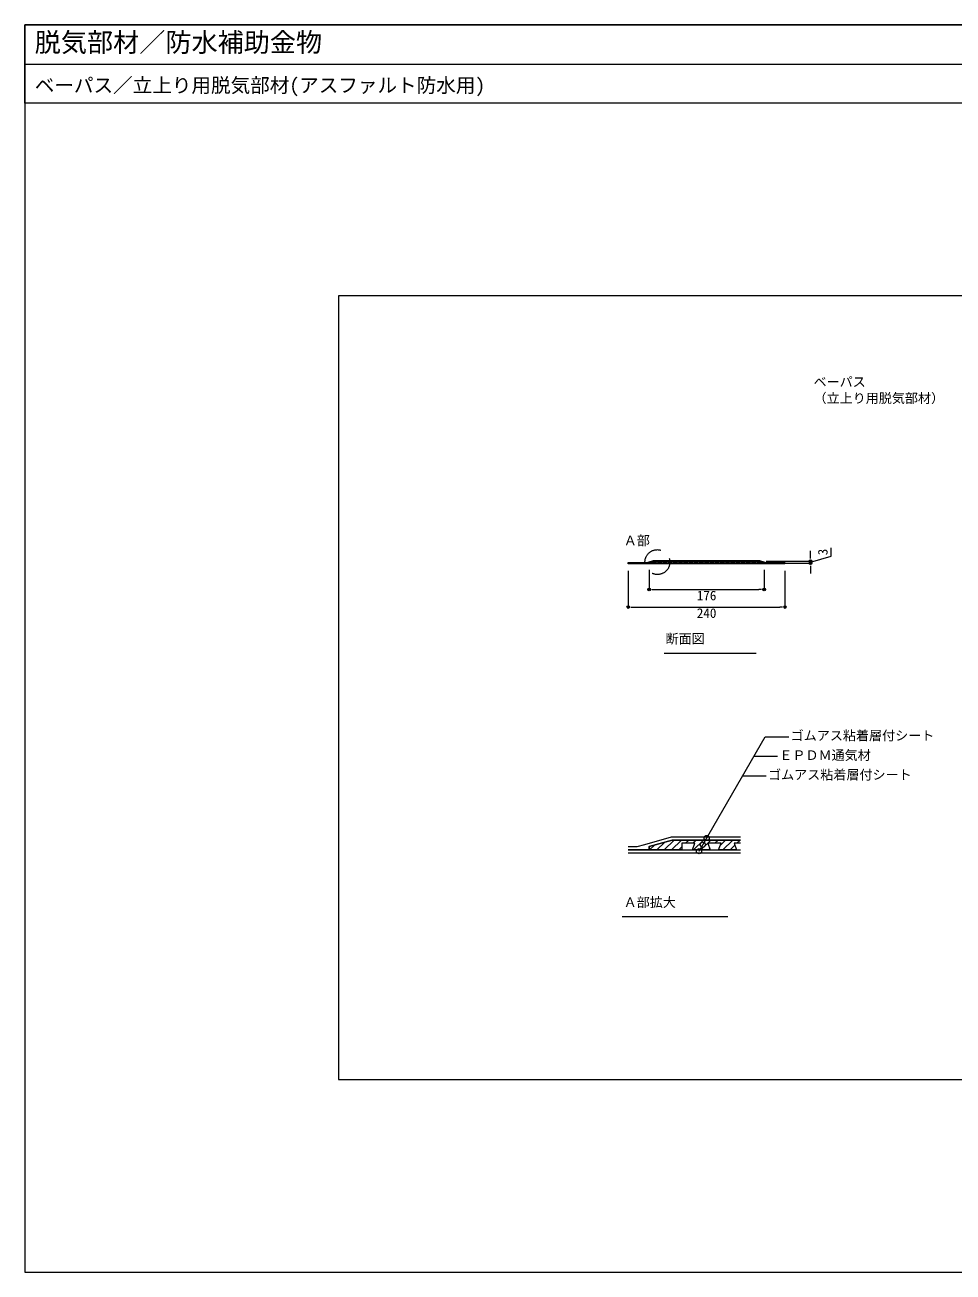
# Model space of a CAD drawing. Units: millimetres, scale not verified. Extents: x -1380 to 1380, y -955 to 955.
# Drawn here: x -1380 to 41, y -955 to 955 of the extents above; entities that cross this region are included whole.
import ezdxf
from ezdxf.enums import TextEntityAlignment as Align

# ---------------------------------------------------------------- set-up
doc = ezdxf.new("R2010")
doc.units = ezdxf.units.MM
doc.header["$LTSCALE"] = 3
doc.linetypes.add('USER1', pattern=[19.05, 12.7, -6.35])
for name, color, linetype, lineweight in [('0-0_0', 7, 'Continuous', 9), ('0-2_MOJI', 7, 'Continuous', 18), ('0-3_sunpo', 7, 'Continuous', 18), ('0-4_WAKU', 7, 'Continuous', 18), ('0-5_BOUSUI', 1, 'Continuous', 18), ('0-6_HATCH', 9, 'Continuous', 18), ('0-7_BUHIN', 7, 'Continuous', 9)]:
    doc.layers.add(name, color=color, linetype=linetype, lineweight=lineweight)
doc.styles.add('ＭＳ ゴシック', font='')
doc.styles.get('ＭＳ ゴシック').set_extended_font_data('MS Gothic')

# ---------------------------------------------------------------- blocks, each defined once
blk = doc.blocks.new('_DOT')
at = {"layer": '0-0_0'}
for p, q in [((-0.5, 0), (-1, 0)), ((0.25, 0), (-0.25, 0))]:
    blk.add_line(p, q, dxfattribs=at)
blk.add_circle((0, 0), 0.25, dxfattribs=at)

msp = doc.modelspace()

# ---------------------------------------------------------------- linework, layer by layer
at = {"layer": '0-0_0', "lineweight": 18}
msp.add_line((-1379.998, 895.045), (1380.002, 895.045), dxfattribs=at)
msp.add_lwpolyline([(-899.998, -659.955), (900.002, -659.955), (900.002, 540.045), (-899.998, 540.045)], close=True, dxfattribs=at)
at = {"layer": '0-2_MOJI'}
for p, q in [((-401.205, -6.881), (-260.027, -6.881)), ((-263.74, -165.008), (-227.697, -165.008)), ((-281.061, -195.008), (-245.017, -195.008)), ((-465.328, -410.556), (-303.486, -410.556))]:
    msp.add_line(p, q, dxfattribs=at)
msp.add_lwpolyline([(-347.719, -310.463), (-246.42, -135.008), (-210.376, -135.008)], dxfattribs=at)
at = {"layer": '0-2_MOJI', "linetype": 'USER1'}
msp.add_circle((-411.473, 132.361), 19.067, dxfattribs=at)
at = {"layer": '0-2_MOJI'}
for centre in [(-335.978, -290.127), (-342.01, -300.576), (-347.719, -310.463)]:
    msp.add_circle(centre, 4, dxfattribs=at)
at = {"layer": '0-3_sunpo'}
for p, q in [((-176.986, 141.677), (-176.986, 149.677)), ((-456.06, 119.177), (-456.06, 63.512)), ((-424.06, 120.677), (-424.06, 90.424)), ((-248.06, 120.677), (-248.06, 90.424)), ((-244.92, 133.677), (-176.986, 133.677)), ((-238.06, 130.677), (-176.986, 130.677)), ((-216.06, 119.177), (-216.06, 63.512)), ((-176.986, 133.677), (-176.986, 130.677)), ((-176.986, 133.677), (-176.986, 130.677)), ((-176.986, 122.677), (-176.986, 114.677)), ((-416.06, 90.424), (-256.06, 90.424)), ((-448.06, 63.512), (-224.06, 63.512))]:
    msp.add_line(p, q, dxfattribs=at)
msp.add_lwpolyline([(-176.986, 132.177), (-145.486, 141.627), (-145.486, 153.982)], dxfattribs=at)
at = {"layer": '0-4_WAKU'}
for points in [[(1380.002, 835.045), (-1379.998, 835.045), (-1379.998, 955.045), (1380.002, 955.045)], [(-1379.998, -954.955), (1380.002, -954.955), (1380.002, 955.045), (-1379.998, 955.045)]]:
    msp.add_lwpolyline(points, close=True, dxfattribs=at)
at = {"layer": '0-5_BOUSUI'}
msp.add_line((-284.06, -313.267), (-456.06, -313.267), dxfattribs=at)
for points in [[(-216.06, 131.677), (-216.06, 130.677), (-248.06, 130.677), (-248.06, 131.677), (-255.06, 133.677), (-417.06, 133.677), (-424.06, 131.677), (-424.06, 130.677), (-456.06, 130.677), (-456.06, 131.677), (-427.7, 131.677), (-425.423, 132.328), (-417.2, 134.677), (-254.92, 134.677), (-246.697, 132.328), (-244.42, 131.677)], [(-216.06, 129.677), (-456.06, 129.677), (-456.06, 130.677), (-216.06, 130.677)]]:
    msp.add_lwpolyline(points, close=True, dxfattribs=at)
for points in [[(-456.06, -303.267), (-442.26, -303.267), (-430.873, -300.013), (-389.76, -288.267), (-284.06, -288.267)], [(-284.06, -293.267), (-389.06, -293.267), (-424.06, -303.267), (-424.06, -308.267), (-456.06, -308.267), (-284.06, -308.267)]]:
    msp.add_lwpolyline(points, dxfattribs=at)
at = {"layer": '0-6_HATCH'}
for p, q in [((-423.805, 130.677), (-422.304, 132.179)), ((-421.56, 130.677), (-419.161, 133.077)), ((-419.315, 130.677), (-416.315, 133.677)), ((-417.07, 130.677), (-414.07, 133.677)), ((-414.825, 130.677), (-414.06, 131.442)), ((-412.825, 132.677), (-411.825, 133.677)), ((-410.58, 132.677), (-409.58, 133.677)), ((-410.335, 130.677), (-407.335, 133.677)), ((-408.09, 130.677), (-405.09, 133.677)), ((-405.845, 130.677), (-405.469, 131.053)), ((-403.845, 132.677), (-402.845, 133.677)), ((-402.323, 131.953), (-400.6, 133.677)), ((-401.355, 130.677), (-398.355, 133.677)), ((-399.11, 130.677), (-397.806, 131.98)), ((-397.11, 132.677), (-396.11, 133.677)), ((-394.865, 132.677), (-393.865, 133.677)), ((-394.62, 130.677), (-391.62, 133.677)), ((-392.375, 130.677), (-389.375, 133.677)), ((-390.129, 130.677), (-389.545, 131.261)), ((-388.129, 132.677), (-387.129, 133.677)), ((-386.161, 132.401), (-384.884, 133.677)), ((-385.639, 130.677), (-382.639, 133.677)), ((-383.394, 130.677), (-381.882, 132.189)), ((-381.394, 132.677), (-380.394, 133.677)), ((-379.149, 132.677), (-378.149, 133.677)), ((-378.722, 130.859), (-375.904, 133.677)), ((-376.659, 130.677), (-373.659, 133.677)), ((-374.414, 130.677), (-373.621, 131.47)), ((-372.414, 132.677), (-371.414, 133.677)), ((-370.169, 132.677), (-369.169, 133.677)), ((-369.924, 130.677), (-366.924, 133.677)), ((-367.679, 130.677), (-365.958, 132.397)), ((-365.679, 132.677), (-364.679, 133.677)), ((-365.434, 130.677), (-365.359, 130.751)), ((-363.434, 132.677), (-362.434, 133.677)), ((-362.559, 131.307), (-360.189, 133.677)), ((-360.944, 130.677), (-357.944, 133.677)), ((-358.699, 130.677), (-357.697, 131.679)), ((-356.699, 132.677), (-355.699, 133.677)), ((-354.454, 132.677), (-353.454, 133.677)), ((-354.208, 130.677), (-351.208, 133.677)), ((-351.963, 130.677), (-350.034, 132.606)), ((-349.963, 132.677), (-348.963, 133.677)), ((-349.718, 130.677), (-349.435, 130.96)), ((-347.718, 132.677), (-346.718, 133.677)), ((-346.396, 131.754), (-344.473, 133.677)), ((-345.228, 130.677), (-342.228, 133.677)), ((-342.983, 130.677), (-341.773, 131.887)), ((-340.983, 132.677), (-339.983, 133.677)), ((-338.738, 132.677), (-337.738, 133.677)), ((-338.493, 130.677), (-335.493, 133.677)), ((-336.248, 130.677), (-333.248, 133.677)), ((-334.003, 130.677), (-333.511, 131.169)), ((-332.003, 132.677), (-331.003, 133.677)), ((-330.233, 132.202), (-328.758, 133.677)), ((-329.513, 130.677), (-326.513, 133.677)), ((-327.268, 130.677), (-325.849, 132.096)), ((-325.268, 132.677), (-324.268, 133.677)), ((-323.023, 132.677), (-322.023, 133.677)), ((-322.778, 130.677), (-319.778, 133.677)), ((-320.533, 130.677), (-317.533, 133.677)), ((-318.287, 130.677), (-317.587, 131.377)), ((-316.287, 132.677), (-315.287, 133.677)), ((-314.07, 132.649), (-313.042, 133.677)), ((-313.797, 130.677), (-310.797, 133.677)), ((-311.552, 130.677), (-309.925, 132.305)), ((-309.552, 132.677), (-308.552, 133.677)), ((-307.307, 132.677), (-306.307, 133.677)), ((-306.631, 131.108), (-304.062, 133.677)), ((-304.817, 130.677), (-301.817, 133.677)), ((-302.572, 130.677), (-301.663, 131.586)), ((-300.572, 132.677), (-299.572, 133.677)), ((-298.327, 132.677), (-297.327, 133.677)), ((-298.082, 130.677), (-295.082, 133.677)), ((-295.837, 130.677), (-294, 132.513)), ((-293.837, 132.677), (-292.837, 133.677)), ((-293.592, 130.677), (-293.401, 130.867)), ((-291.592, 132.677), (-290.592, 133.677)), ((-290.468, 131.555), (-288.347, 133.677)), ((-289.102, 130.677), (-286.102, 133.677)), ((-286.857, 130.677), (-285.739, 131.794)), ((-284.857, 132.677), (-283.857, 133.677)), ((-282.611, 132.677), (-281.611, 133.677)), ((-282.366, 130.677), (-279.366, 133.677)), ((-280.121, 130.677), (-277.121, 133.677)), ((-277.876, 130.677), (-277.477, 131.076)), ((-275.876, 132.677), (-274.876, 133.677)), ((-274.305, 132.003), (-272.631, 133.677)), ((-273.386, 130.677), (-270.386, 133.677)), ((-271.141, 130.677), (-269.815, 132.003)), ((-269.141, 132.677), (-268.141, 133.677)), ((-266.896, 132.677), (-265.896, 133.677)), ((-266.651, 130.677), (-263.651, 133.677)), ((-264.406, 130.677), (-261.406, 133.677)), ((-262.161, 130.677), (-261.553, 131.284)), ((-260.161, 132.677), (-259.161, 133.677)), ((-258.06, 132.533), (-256.916, 133.677)), ((-257.671, 130.677), (-254.757, 133.59)), ((-255.426, 130.677), (-253.011, 133.091)), ((-253.181, 130.677), (-251.265, 132.592)), ((-250.936, 130.677), (-249.519, 132.094)), ((-248.69, 130.677), (-248.06, 131.307)), ((-423.304, -308.267), (-416.002, -300.964)), ((-412.079, -308.267), (-400.286, -296.474)), ((-400.854, -308.267), (-385.854, -293.267)), ((-389.628, -308.267), (-374.628, -293.267)), ((-378.403, -308.267), (-374.06, -303.924)), ((-368.403, -298.267), (-363.403, -293.267)), ((-357.178, -298.267), (-352.178, -293.267)), ((-355.952, -308.267), (-340.952, -293.267)), ((-344.727, -308.267), (-329.727, -293.267)), ((-323.502, -298.267), (-318.502, -293.267)), ((-315.081, -301.071), (-307.276, -293.267)), ((-311.051, -308.267), (-296.051, -293.267)), ((-299.826, -308.267), (-292.93, -301.371)), ((-289.826, -298.267), (-284.826, -293.267)), ((-333.502, -308.267), (-331.243, -306.007))]:
    msp.add_line(p, q, dxfattribs=at)
at = {"layer": '0-7_BUHIN'}
for points in [[(-410.788, 130.677), (-410.06, 132.677), (-414.06, 132.677), (-414.06, 130.677), (-424.06, 130.677), (-424.06, 131.677), (-417.06, 133.677), (-255.06, 133.677), (-248.06, 131.677), (-248.06, 130.677), (-258.06, 130.677), (-258.06, 132.677), (-262.06, 132.677), (-261.332, 130.677), (-266.788, 130.677), (-266.06, 132.677), (-270.06, 132.677), (-269.332, 130.677), (-274.788, 130.677), (-274.06, 132.677), (-278.06, 132.677), (-277.332, 130.677), (-282.788, 130.677), (-282.06, 132.677), (-286.06, 132.677), (-285.332, 130.677), (-290.788, 130.677), (-290.06, 132.677), (-294.06, 132.677), (-293.332, 130.677), (-298.788, 130.677), (-298.06, 132.677), (-302.06, 132.677), (-301.332, 130.677), (-306.788, 130.677), (-306.06, 132.677), (-310.06, 132.677), (-309.332, 130.677), (-314.788, 130.677), (-314.06, 132.677)], [(-330.06, 132.677), (-334.06, 132.677), (-333.332, 130.677), (-338.788, 130.677), (-338.06, 132.677), (-342.06, 132.677), (-341.332, 130.677), (-346.788, 130.677), (-346.06, 132.677), (-350.06, 132.677), (-349.332, 130.677), (-354.788, 130.677), (-354.06, 132.677), (-358.06, 132.677), (-357.332, 130.677), (-362.788, 130.677), (-362.06, 132.677), (-366.06, 132.677), (-365.332, 130.677), (-370.788, 130.677), (-370.06, 132.677), (-374.06, 132.677), (-373.332, 130.677), (-378.788, 130.677), (-378.06, 132.677), (-382.06, 132.677), (-381.332, 130.677), (-386.788, 130.677), (-386.06, 132.677), (-390.06, 132.677), (-389.332, 130.677), (-394.788, 130.677), (-394.06, 132.677), (-398.06, 132.677), (-397.332, 130.677), (-402.788, 130.677), (-402.06, 132.677), (-406.06, 132.677), (-405.332, 130.677), (-410.788, 130.677)], [(-314.06, 132.677), (-318.06, 132.677), (-317.332, 130.677), (-322.788, 130.677), (-322.06, 132.677), (-326.06, 132.677), (-325.332, 130.677), (-330.788, 130.677), (-330.06, 132.677)], [(-284.06, -298.267), (-294.06, -298.267), (-290.42, -308.267), (-317.7, -308.267), (-314.06, -298.267), (-334.06, -298.267), (-330.42, -308.267), (-357.7, -308.267), (-354.06, -298.267), (-374.06, -298.267), (-374.06, -308.267), (-424.06, -308.267), (-424.06, -303.267), (-389.06, -293.267), (-284.06, -293.267)]]:
    msp.add_lwpolyline(points, dxfattribs=at)

# ---------------------------------------------------------------- block references
at = {"layer": '0-3_sunpo', "xscale": 8, "yscale": 8}
for p, rotation in [((-176.986, 133.677), 270), ((-176.986, 130.677), 90), ((-424.06, 90.424), 180), ((-456.06, 63.512), 180)]:
    msp.add_blockref('_DOT', p, dxfattribs=dict(at, rotation=rotation))
for p in [(-248.06, 90.424), (-216.06, 63.512)]:
    msp.add_blockref('_DOT', p, dxfattribs=at)

# ---------------------------------------------------------------- texts
at = {"layer": '0-2_MOJI', "style": 'ＭＳ ゴシック'}
for s, p in [('ベーパス', (-172.361, 396.74)), ('（立上り用脱気部材）', (-172.361, 371.74)), ('Ａ部', (-462.954, 153.82)), ('断面図', (-399.015, 3.319)), ('ゴムアス粘着層付シート', (-207.376, -145.008)), ('ＥＰＤＭ通気材', (-224.697, -175.008)), ('ゴムアス粘着層付シート', (-242.017, -205.008)), ('Ａ部拡大', (-463.137, -400.357))]:
    msp.add_text(s, height=14.66, dxfattribs=at).set_placement(p, align=Align.BOTTOM_LEFT)
at = {"layer": '0-3_sunpo', "style": 'ＭＳ ゴシック'}
msp.add_text('3', height=14.66, rotation=90, dxfattribs=at).set_placement((-146.486, 142.804), align=Align.BOTTOM_LEFT)
for s, p in [('176', (-351.06, 69.424)), ('240', (-351.06, 42.512))]:
    msp.add_text(s, height=14.66, dxfattribs=at).set_placement(p, align=Align.BOTTOM_LEFT)
at = {"layer": '0-4_WAKU', "style": 'ＭＳ ゴシック'}
for s, height, p in [('脱気部材／防水補助金物', 29.33, (-1364.998, 905.045)), ('ベーパス／立上り用脱気部材(アスファルト防水用)', 21.99, (-1364.998, 845.045))]:
    msp.add_text(s, height=height, dxfattribs=at).set_placement(p, align=Align.BOTTOM_LEFT)

doc.saveas('drawing.dxf')
